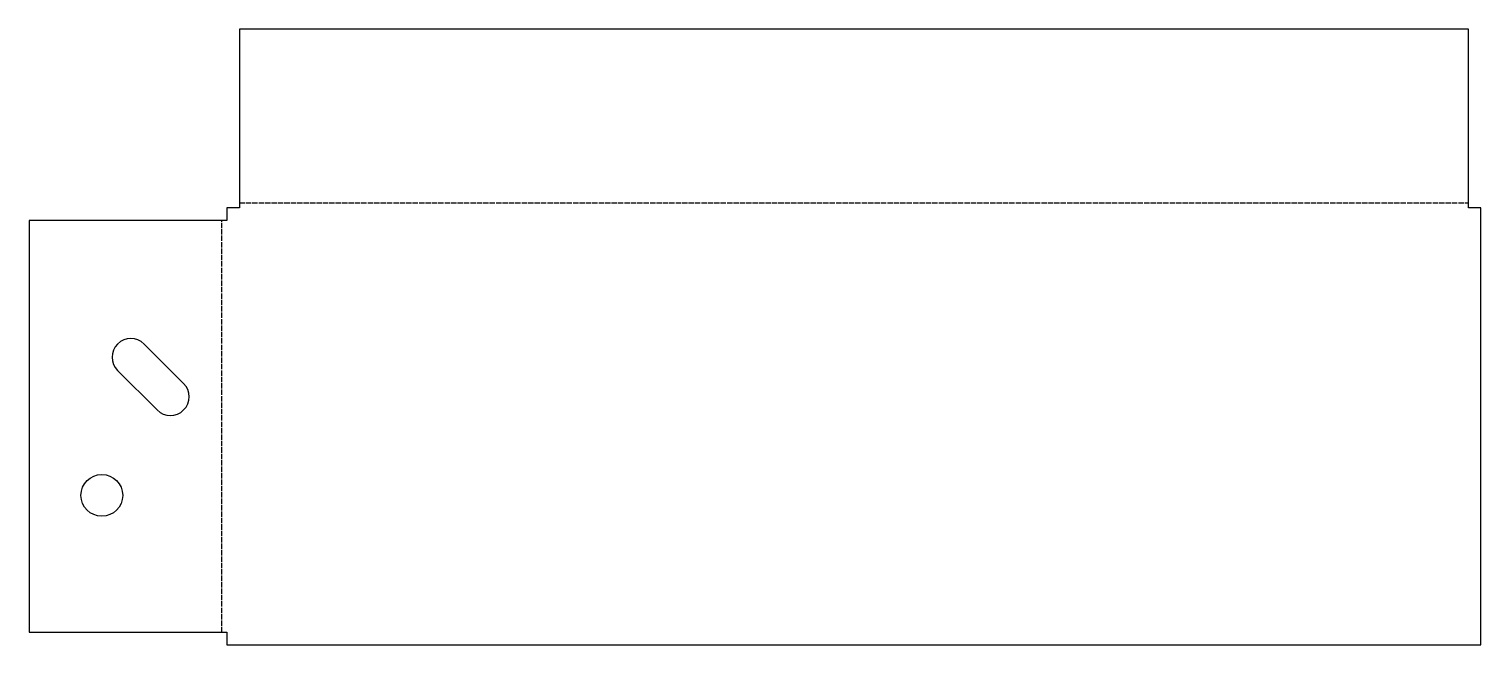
# Model space of a CAD drawing. Header units: millimetres. Extents: x -47 to 298, y 0 to 146.
import ezdxf

# ---------------------------------------------------------------- set-up
doc = ezdxf.new("R2010")
doc.units = ezdxf.units.MM
doc.linetypes.add('DASHED', pattern=[1.524, 1.27, -0.254])
doc.layers.add('BEND', color=7, linetype='Continuous')
doc.layers.add('CUT', color=7, linetype='Continuous')

msp = doc.modelspace()

# ---------------------------------------------------------------- linework, layer by layer
at = {"layer": 'BEND', "color": 1, "linetype": 'DASHED'}
for p, q in [((3, 105.01), (294.93, 105.01)), ((-1.18, 3), (-1.18, 100.83))]:
    msp.add_line(p, q, dxfattribs=at)
at = {"layer": 'CUT'}
for p, q in [((294.93, 146.3), (3, 146.3)), ((3, 146.3), (3, 103.83)), ((294.93, 103.83), (294.93, 146.3)), ((3, 103.83), (0, 103.83)), ((0, 103.83), (0, 100.83)), ((297.93, 103.83), (294.93, 103.83)), ((297.93, 0), (297.93, 103.83)), ((-46.98, 100.83), (-46.98, 3)), ((0, 100.83), (-46.98, 100.83)), ((-19.63, 71.48), (-10.26, 62.12)), ((-16.56, 55.82), (-25.93, 65.18)), ((-46.98, 3), (0, 3)), ((0, 3), (0, 0)), ((0, 0), (297.93, 0))]:
    msp.add_line(p, q, dxfattribs=at)
msp.add_circle((-29.68, 35.53), 4.96, dxfattribs=at)
for centre, start, end in [((-22.78, 68.33), 45, -135), ((-13.41, 58.97), -135, 45)]:
    msp.add_arc(centre, 4.46, start, end, dxfattribs=at)

doc.saveas('drawing.dxf')
